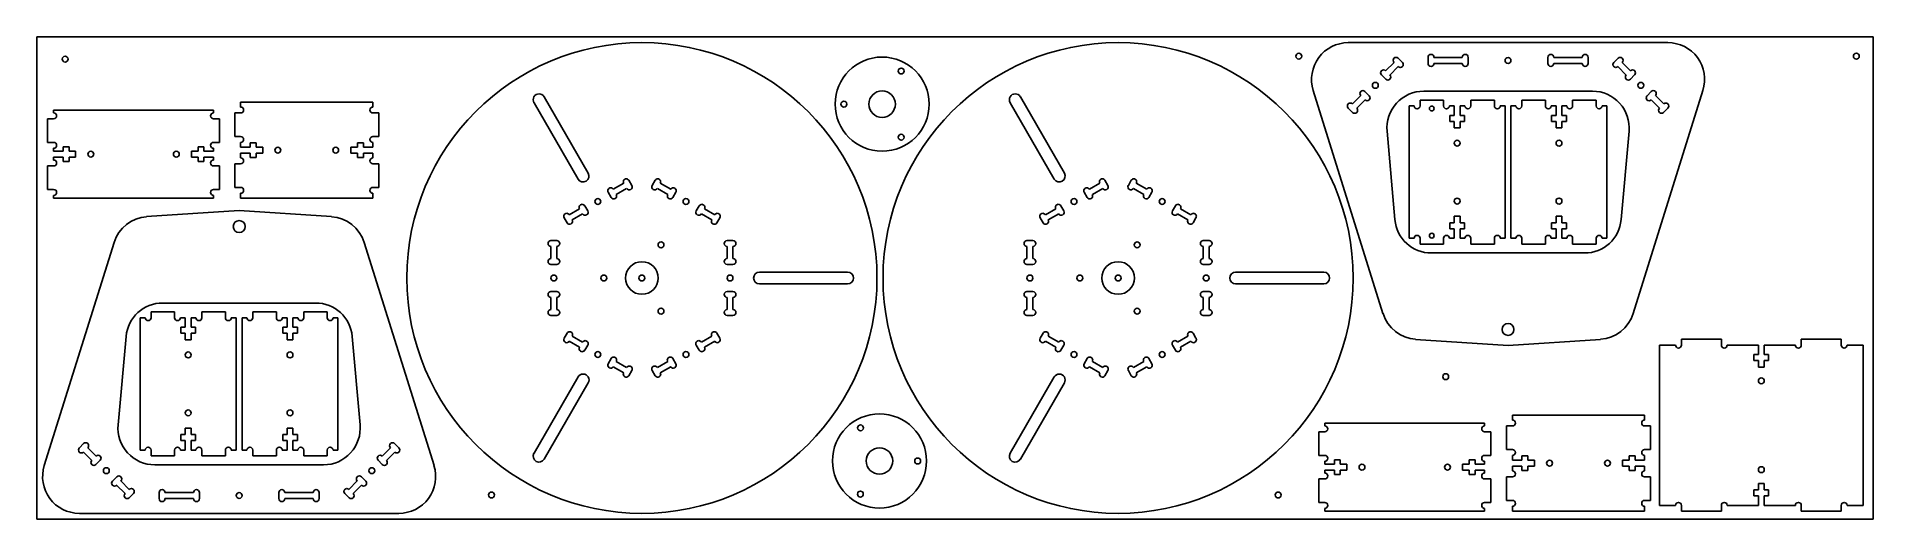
# Model space of a CAD drawing. Header units: millimetres. Extents: x 0 to 1250, y 0 to 328.
import ezdxf

# ---------------------------------------------------------------- set-up
doc = ezdxf.new("R2010")
doc.units = ezdxf.units.MM
for name, color, linetype in [('otwory-mont', 3, 'Continuous'), ('pomoc', 6, 'Continuous'), ('prof-wew', 2, 'Continuous')]:
    doc.layers.add(name, color=color, linetype=linetype)

msp = doc.modelspace()

# ---------------------------------------------------------------- linework, layer by layer
for p, q in [((1001.4, 324), (892.7, 324)), ((1001.4, 324), (1110.2, 324)), ((916.3, 139.8), (868.8, 291.5)), ((1086.5, 139.8), (1134, 291.5)), ((11.5, 278.2), (120.3, 278.2)), ((11.5, 276.2), (11.5, 278.2)), ((120.3, 276.2), (120.3, 278.2)), ((134.8, 276.2), (138.8, 276.2)), ((134.8, 260.2), (134.8, 276.2)), ((228.8, 283.5), (138.8, 283.5)), ((138.8, 280.2), (138.8, 283.5)), ((228.8, 280.2), (228.8, 283.5)), ((232.8, 276.2), (228.8, 276.2)), ((232.8, 260.2), (232.8, 276.2)), ((934.1, 191), (934.1, 281)), ((937.5, 281), (934.1, 281)), ((957.5, 285), (941.5, 285)), ((941.5, 285), (941.5, 281)), ((957.5, 281), (957.5, 285)), ((961.5, 281), (964.8, 281)), ((972.1, 281), (968.8, 281)), ((976.1, 281), (976.1, 285)), ((976.1, 285), (992.1, 285)), ((992.1, 285), (992.1, 281)), ((996.1, 281), (999.4, 281)), ((999.4, 191), (999.4, 281)), ((1003.4, 191), (1003.4, 281)), ((1006.8, 281), (1003.4, 281)), ((1026.8, 285), (1010.8, 285)), ((1010.8, 285), (1010.8, 281)), ((1026.8, 281), (1026.8, 285)), ((1030.8, 281), (1034.1, 281)), ((1041.4, 281), (1038.1, 281)), ((1045.4, 281), (1045.4, 285)), ((1045.4, 285), (1061.4, 285)), ((1061.4, 285), (1061.4, 281)), ((1065.4, 281), (1068.7, 281)), ((1068.7, 191), (1068.7, 281)), ((7.4, 256.2), (7.4, 272.2)), ((11.5, 272.2), (7.4, 272.2)), ((120.3, 272.2), (124.4, 272.2)), ((124.4, 256.2), (124.4, 272.2)), ((11.5, 256.2), (7.4, 256.2)), ((11.5, 252.2), (11.5, 250.2)), ((120.3, 256.2), (124.4, 256.2)), ((120.3, 252.2), (120.3, 250.2)), ((138.8, 260.2), (134.8, 260.2)), ((138.8, 256.2), (138.8, 252.9)), ((228.8, 260.2), (232.8, 260.2)), ((228.8, 256.2), (228.8, 252.9)), ((7.4, 224.2), (7.4, 240.2)), ((11.5, 240.2), (7.4, 240.2)), ((11.5, 246.2), (11.5, 244.2)), ((120.3, 246.2), (120.3, 244.2)), ((120.3, 240.2), (124.4, 240.2)), ((124.4, 224.2), (124.4, 240.2)), ((138.8, 241.6), (134.8, 241.6)), ((134.8, 241.6), (134.8, 225.6)), ((138.8, 245.6), (138.8, 248.9)), ((228.8, 245.6), (228.8, 248.9)), ((228.8, 241.6), (232.8, 241.6)), ((232.8, 241.6), (232.8, 225.6)), ((134.8, 225.6), (138.8, 225.6)), ((232.8, 225.6), (228.8, 225.6)), ((11.5, 224.2), (7.4, 224.2)), ((11.5, 220.2), (11.5, 218.2)), ((11.5, 218.2), (120.3, 218.2)), ((120.3, 224.2), (124.4, 224.2)), ((120.3, 220.2), (120.3, 218.2)), ((138.8, 221.6), (138.8, 218.2)), ((228.8, 218.2), (138.8, 218.2)), ((228.8, 221.6), (228.8, 218.2)), ((137.8, 210), (74.8, 205.7)), ((137.8, 210), (200.7, 205.7)), ((52.7, 188.2), (5.1, 36.5)), ((222.9, 188.2), (270.4, 36.5)), ((937.5, 191), (934.1, 191)), ((941.5, 187), (941.5, 191)), ((957.5, 191), (957.5, 187)), ((961.5, 191), (964.8, 191)), ((972.1, 191), (968.8, 191)), ((976.1, 191), (976.1, 187)), ((992.1, 187), (992.1, 191)), ((996.1, 191), (999.4, 191)), ((1006.8, 191), (1003.4, 191)), ((1010.8, 187), (1010.8, 191)), ((1026.8, 191), (1026.8, 187)), ((1030.8, 191), (1034.1, 191)), ((1041.4, 191), (1038.1, 191)), ((1045.4, 191), (1045.4, 187)), ((1061.4, 187), (1061.4, 191)), ((1065.4, 191), (1068.7, 191)), ((957.5, 187), (941.5, 187)), ((976.1, 187), (992.1, 187)), ((1026.8, 187), (1010.8, 187)), ((1045.4, 187), (1061.4, 187)), ((93.8, 141), (77.8, 141)), ((77.8, 141), (77.8, 137)), ((93.8, 137), (93.8, 141)), ((112.4, 137), (112.4, 141)), ((112.4, 141), (128.4, 141)), ((128.4, 141), (128.4, 137)), ((163.1, 141), (147.1, 141)), ((147.1, 141), (147.1, 137)), ((163.1, 137), (163.1, 141)), ((181.7, 137), (181.7, 141)), ((181.7, 141), (197.7, 141)), ((197.7, 141), (197.7, 137)), ((73.8, 137), (70.5, 137)), ((70.5, 137), (70.5, 47)), ((97.8, 137), (101.1, 137)), ((108.4, 137), (105.1, 137)), ((132.4, 137), (135.8, 137)), ((135.8, 137), (135.8, 47)), ((143.1, 137), (139.8, 137)), ((139.8, 137), (139.8, 47)), ((167.1, 137), (170.4, 137)), ((177.7, 137), (174.4, 137)), ((201.7, 137), (205, 137)), ((205, 137), (205, 47)), ((1001.4, 118), (938.5, 122.3)), ((1001.4, 118), (1064.4, 122.3)), ((1104.4, 9.4), (1104.4, 118.4)), ((1115.4, 118.4), (1104.4, 118.4)), ((1119.4, 118.4), (1119.4, 122.4)), ((1119.4, 122.4), (1146.6, 122.4)), ((1146.6, 122.4), (1146.6, 118.4)), ((1171.8, 118.4), (1150.6, 118.4)), ((1197, 118.4), (1175.8, 118.4)), ((1228.2, 122.4), (1201, 122.4)), ((1201, 122.4), (1201, 118.4)), ((1228.2, 118.4), (1228.2, 122.4)), ((1243.2, 118.4), (1232.2, 118.4)), ((1243.2, 9.4), (1243.2, 118.4)), ((876.7, 63.4), (876.7, 65.4)), ((985.5, 65.4), (876.7, 65.4)), ((985.5, 63.4), (985.5, 65.4)), ((1000.4, 47.4), (1000.4, 63.4)), ((1000.4, 63.4), (1004.4, 63.4)), ((1004.4, 67.4), (1004.4, 70.7)), ((1004.4, 70.7), (1094.4, 70.7)), ((1094.4, 67.4), (1094.4, 70.7)), ((1098.4, 63.4), (1094.4, 63.4)), ((1098.4, 47.4), (1098.4, 63.4)), ((872.6, 59.4), (872.6, 43.4)), ((876.7, 59.4), (872.6, 59.4)), ((985.5, 59.4), (989.6, 59.4)), ((989.6, 59.4), (989.6, 43.4)), ((73.8, 47), (70.5, 47)), ((77.8, 43), (77.8, 47)), ((93.8, 43), (77.8, 43)), ((93.8, 47), (93.8, 43)), ((97.8, 47), (101.1, 47)), ((108.4, 47), (105.1, 47)), ((112.4, 47), (112.4, 43)), ((112.4, 43), (128.4, 43)), ((128.4, 43), (128.4, 47)), ((132.4, 47), (135.8, 47)), ((143.1, 47), (139.8, 47)), ((147.1, 43), (147.1, 47)), ((163.1, 43), (147.1, 43)), ((163.1, 47), (163.1, 43)), ((167.1, 47), (170.4, 47)), ((177.7, 47), (174.4, 47)), ((181.7, 47), (181.7, 43)), ((181.7, 43), (197.7, 43)), ((197.7, 43), (197.7, 47)), ((201.7, 47), (205, 47)), ((876.7, 43.4), (872.6, 43.4)), ((876.7, 37.4), (876.7, 39.4)), ((985.5, 43.4), (989.6, 43.4)), ((985.5, 37.4), (985.5, 39.4)), ((1004.4, 47.4), (1000.4, 47.4)), ((1004.4, 43.4), (1004.4, 40.1)), ((1094.4, 47.4), (1098.4, 47.4)), ((1094.4, 43.4), (1094.4, 40.1)), ((876.7, 27.4), (872.6, 27.4)), ((872.6, 27.4), (872.6, 11.4)), ((876.7, 31.4), (876.7, 33.4)), ((985.5, 31.4), (985.5, 33.4)), ((985.5, 27.4), (989.6, 27.4)), ((989.6, 27.4), (989.6, 11.4)), ((1004.4, 28.8), (1000.4, 28.8)), ((1000.4, 28.8), (1000.4, 12.8)), ((1004.4, 32.8), (1004.4, 36.1)), ((1094.4, 32.8), (1094.4, 36.1)), ((1094.4, 28.8), (1098.4, 28.8)), ((1098.4, 28.8), (1098.4, 12.8)), ((1000.4, 12.8), (1004.4, 12.8)), ((1098.4, 12.8), (1094.4, 12.8)), ((137.8, 4), (29, 4)), ((137.8, 4), (246.5, 4)), ((876.7, 11.4), (872.6, 11.4)), ((876.7, 7.4), (876.7, 5.4)), ((985.5, 5.4), (876.7, 5.4)), ((985.5, 11.4), (989.6, 11.4)), ((985.5, 7.4), (985.5, 5.4)), ((1004.4, 8.8), (1004.4, 5.4)), ((1004.4, 5.4), (1094.4, 5.4)), ((1094.4, 8.8), (1094.4, 5.4)), ((1115.4, 9.4), (1104.4, 9.4)), ((1119.4, 9.4), (1119.4, 5.4)), ((1119.4, 5.4), (1146.6, 5.4)), ((1146.6, 5.4), (1146.6, 9.4)), ((1171.8, 9.4), (1150.6, 9.4)), ((1197, 9.4), (1175.8, 9.4)), ((1201, 5.4), (1201, 9.4)), ((1228.2, 5.4), (1201, 5.4)), ((1228.2, 9.4), (1228.2, 5.4)), ((1243.2, 9.4), (1232.2, 9.4))]:
    msp.add_line(p, q)
at = {"linetype": 'ByBlock'}
for p, q in [((964.8, 274.5), (964.8, 281)), ((968.8, 274.5), (968.8, 281)), ((1034.1, 274.5), (1034.1, 281)), ((1038.1, 274.5), (1038.1, 281)), ((961.8, 270.5), (961.8, 274.5)), ((961.8, 274.5), (964.8, 274.5)), ((964.8, 270.5), (961.8, 270.5)), ((964.8, 266), (964.8, 270.5)), ((966.8, 266), (964.8, 266)), ((966.8, 266), (968.8, 266)), ((971.8, 274.5), (968.8, 274.5)), ((968.8, 266), (968.8, 270.5)), ((968.8, 270.5), (971.8, 270.5)), ((971.8, 270.5), (971.8, 274.5)), ((1031.1, 270.5), (1031.1, 274.5)), ((1031.1, 274.5), (1034.1, 274.5)), ((1034.1, 270.5), (1031.1, 270.5)), ((1034.1, 266), (1034.1, 270.5)), ((1036.1, 266), (1034.1, 266)), ((1036.1, 266), (1038.1, 266)), ((1041.1, 274.5), (1038.1, 274.5)), ((1038.1, 266), (1038.1, 270.5)), ((1038.1, 270.5), (1041.1, 270.5)), ((1041.1, 270.5), (1041.1, 274.5)), ((18, 250.2), (11.5, 250.2)), ((22, 253.2), (18, 253.2)), ((18, 253.2), (18, 250.2)), ((22, 250.2), (22, 253.2)), ((26.5, 250.2), (22, 250.2)), ((26.5, 248.2), (26.5, 250.2)), ((105.3, 248.2), (105.3, 250.2)), ((105.3, 250.2), (109.8, 250.2)), ((109.8, 250.2), (109.8, 253.2)), ((109.8, 253.2), (113.8, 253.2)), ((113.8, 253.2), (113.8, 250.2)), ((113.8, 250.2), (120.3, 250.2)), ((145.3, 252.9), (138.8, 252.9)), ((149.3, 255.9), (145.3, 255.9)), ((145.3, 255.9), (145.3, 252.9)), ((149.3, 252.9), (149.3, 255.9)), ((153.8, 252.9), (149.3, 252.9)), ((153.8, 250.9), (153.8, 252.9)), ((153.8, 250.9), (153.8, 248.9)), ((213.8, 250.9), (213.8, 252.9)), ((213.8, 252.9), (218.3, 252.9)), ((213.8, 250.9), (213.8, 248.9)), ((218.3, 252.9), (218.3, 255.9)), ((218.3, 255.9), (222.3, 255.9)), ((222.3, 255.9), (222.3, 252.9)), ((222.3, 252.9), (228.8, 252.9)), ((18, 246.2), (11.5, 246.2)), ((18, 243.2), (18, 246.2)), ((22, 243.2), (18, 243.2)), ((26.5, 246.2), (22, 246.2)), ((22, 246.2), (22, 243.2)), ((26.5, 248.2), (26.5, 246.2)), ((105.3, 248.2), (105.3, 246.2)), ((105.3, 246.2), (109.8, 246.2)), ((109.8, 246.2), (109.8, 243.2)), ((109.8, 243.2), (113.8, 243.2)), ((113.8, 243.2), (113.8, 246.2)), ((113.8, 246.2), (120.3, 246.2)), ((145.3, 248.9), (138.8, 248.9)), ((145.3, 245.9), (145.3, 248.9)), ((149.3, 245.9), (145.3, 245.9)), ((153.8, 248.9), (149.3, 248.9)), ((149.3, 248.9), (149.3, 245.9)), ((213.8, 248.9), (218.3, 248.9)), ((218.3, 248.9), (218.3, 245.9)), ((218.3, 245.9), (222.3, 245.9)), ((222.3, 245.9), (222.3, 248.9)), ((222.3, 248.9), (228.8, 248.9)), ((964.8, 201.5), (961.8, 201.5)), ((961.8, 201.5), (961.8, 197.5)), ((966.8, 206), (964.8, 206)), ((964.8, 206), (964.8, 201.5)), ((966.8, 206), (968.8, 206)), ((968.8, 206), (968.8, 201.5)), ((968.8, 201.5), (971.8, 201.5)), ((971.8, 201.5), (971.8, 197.5)), ((1034.1, 201.5), (1031.1, 201.5)), ((1031.1, 201.5), (1031.1, 197.5)), ((1036.1, 206), (1034.1, 206)), ((1034.1, 206), (1034.1, 201.5)), ((1036.1, 206), (1038.1, 206)), ((1038.1, 206), (1038.1, 201.5)), ((1038.1, 201.5), (1041.1, 201.5)), ((1041.1, 201.5), (1041.1, 197.5)), ((961.8, 197.5), (964.8, 197.5)), ((964.8, 197.5), (964.8, 191)), ((971.8, 197.5), (968.8, 197.5)), ((968.8, 197.5), (968.8, 191)), ((1031.1, 197.5), (1034.1, 197.5)), ((1034.1, 197.5), (1034.1, 191)), ((1041.1, 197.5), (1038.1, 197.5)), ((1038.1, 197.5), (1038.1, 191)), ((98.1, 126.5), (98.1, 130.5)), ((98.1, 130.5), (101.1, 130.5)), ((101.1, 126.5), (98.1, 126.5)), ((101.1, 130.5), (101.1, 137)), ((101.1, 122), (101.1, 126.5)), ((105.1, 130.5), (105.1, 137)), ((108.1, 130.5), (105.1, 130.5)), ((105.1, 122), (105.1, 126.5)), ((105.1, 126.5), (108.1, 126.5)), ((108.1, 126.5), (108.1, 130.5)), ((167.4, 126.5), (167.4, 130.5)), ((167.4, 130.5), (170.4, 130.5)), ((170.4, 126.5), (167.4, 126.5)), ((170.4, 130.5), (170.4, 137)), ((170.4, 122), (170.4, 126.5)), ((174.4, 130.5), (174.4, 137)), ((177.4, 130.5), (174.4, 130.5)), ((174.4, 122), (174.4, 126.5)), ((174.4, 126.5), (177.4, 126.5)), ((177.4, 126.5), (177.4, 130.5)), ((103.1, 122), (101.1, 122)), ((103.1, 122), (105.1, 122)), ((172.4, 122), (170.4, 122)), ((172.4, 122), (174.4, 122)), ((1171.8, 111.9), (1171.8, 118.4)), ((1175.8, 111.9), (1175.8, 118.4)), ((1168.8, 107.9), (1168.8, 111.9)), ((1168.8, 111.9), (1171.8, 111.9)), ((1171.8, 107.9), (1168.8, 107.9)), ((1171.8, 103.4), (1171.8, 107.9)), ((1173.8, 103.4), (1171.8, 103.4)), ((1173.8, 103.4), (1175.8, 103.4)), ((1178.8, 111.9), (1175.8, 111.9)), ((1175.8, 103.4), (1175.8, 107.9)), ((1175.8, 107.9), (1178.8, 107.9)), ((1178.8, 107.9), (1178.8, 111.9)), ((101.1, 57.5), (98.1, 57.5)), ((98.1, 57.5), (98.1, 53.5)), ((98.1, 53.5), (101.1, 53.5)), ((103.1, 62), (101.1, 62)), ((101.1, 62), (101.1, 57.5)), ((101.1, 53.5), (101.1, 47)), ((103.1, 62), (105.1, 62)), ((105.1, 62), (105.1, 57.5)), ((105.1, 57.5), (108.1, 57.5)), ((108.1, 53.5), (105.1, 53.5)), ((105.1, 53.5), (105.1, 47)), ((108.1, 57.5), (108.1, 53.5)), ((170.4, 57.5), (167.4, 57.5)), ((167.4, 57.5), (167.4, 53.5)), ((167.4, 53.5), (170.4, 53.5)), ((172.4, 62), (170.4, 62)), ((170.4, 62), (170.4, 57.5)), ((170.4, 53.5), (170.4, 47)), ((172.4, 62), (174.4, 62)), ((174.4, 62), (174.4, 57.5)), ((174.4, 57.5), (177.4, 57.5)), ((177.4, 53.5), (174.4, 53.5)), ((174.4, 53.5), (174.4, 47)), ((177.4, 57.5), (177.4, 53.5)), ((887.2, 40.4), (883.2, 40.4)), ((883.2, 40.4), (883.2, 37.4)), ((887.2, 37.4), (887.2, 40.4)), ((975, 37.4), (975, 40.4)), ((975, 40.4), (979, 40.4)), ((979, 40.4), (979, 37.4)), ((1010.9, 40.1), (1004.4, 40.1)), ((1014.9, 43.1), (1010.9, 43.1)), ((1010.9, 43.1), (1010.9, 40.1)), ((1014.9, 40.1), (1014.9, 43.1)), ((1019.4, 40.1), (1014.9, 40.1)), ((1019.4, 38.1), (1019.4, 40.1)), ((1019.4, 38.1), (1019.4, 36.1)), ((1079.4, 38.1), (1079.4, 40.1)), ((1079.4, 40.1), (1083.9, 40.1)), ((1079.4, 38.1), (1079.4, 36.1)), ((1083.9, 40.1), (1083.9, 43.1)), ((1083.9, 43.1), (1087.9, 43.1)), ((1087.9, 43.1), (1087.9, 40.1)), ((1087.9, 40.1), (1094.4, 40.1)), ((883.2, 37.4), (876.7, 37.4)), ((883.2, 33.4), (876.7, 33.4)), ((883.2, 30.4), (883.2, 33.4)), ((887.2, 30.4), (883.2, 30.4)), ((891.7, 37.4), (887.2, 37.4)), ((891.7, 33.4), (887.2, 33.4)), ((887.2, 33.4), (887.2, 30.4)), ((891.7, 35.4), (891.7, 37.4)), ((891.7, 35.4), (891.7, 33.4)), ((970.5, 35.4), (970.5, 37.4)), ((970.5, 37.4), (975, 37.4)), ((970.5, 35.4), (970.5, 33.4)), ((970.5, 33.4), (975, 33.4)), ((975, 33.4), (975, 30.4)), ((975, 30.4), (979, 30.4)), ((979, 37.4), (985.5, 37.4)), ((979, 30.4), (979, 33.4)), ((979, 33.4), (985.5, 33.4)), ((1010.9, 36.1), (1004.4, 36.1)), ((1010.9, 33.1), (1010.9, 36.1)), ((1014.9, 33.1), (1010.9, 33.1)), ((1019.4, 36.1), (1014.9, 36.1)), ((1014.9, 36.1), (1014.9, 33.1)), ((1079.4, 36.1), (1083.9, 36.1)), ((1083.9, 36.1), (1083.9, 33.1)), ((1083.9, 33.1), (1087.9, 33.1)), ((1087.9, 33.1), (1087.9, 36.1)), ((1087.9, 36.1), (1094.4, 36.1)), ((1171.8, 19.9), (1168.8, 19.9)), ((1168.8, 19.9), (1168.8, 15.9)), ((1168.8, 15.9), (1171.8, 15.9)), ((1173.8, 24.4), (1171.8, 24.4)), ((1171.8, 24.4), (1171.8, 19.9)), ((1171.8, 15.9), (1171.8, 9.4)), ((1173.8, 24.4), (1175.8, 24.4)), ((1175.8, 24.4), (1175.8, 19.9)), ((1175.8, 19.9), (1178.8, 19.9)), ((1178.8, 15.9), (1175.8, 15.9)), ((1175.8, 15.9), (1175.8, 9.4)), ((1178.8, 19.9), (1178.8, 15.9))]:
    msp.add_line(p, q, dxfattribs=at)
for centre in [(411.9, 164), (736, 164)]:
    msp.add_circle(centre, 160)
for centre in [(575.4, 282.2), (573.6, 39.6)]:
    msp.add_circle(centre, 32, dxfattribs=at)
for centre, radius, start, end in [((892.7, 299), 25, 90, 197.3859), ((1110.2, 299), 25, 342.6141, 90), ((11.5, 274.2), 2, 270, 90), ((120.3, 274.2), 2, 90, 270), ((11.5, 254.2), 2, 270, 90), ((120.3, 254.2), 2, 90, 270), ((11.5, 242.2), 2, 270, 90), ((120.3, 242.2), 2, 90, 270), ((11.5, 222.2), 2, 270, 90), ((120.3, 222.2), 2, 90, 270), ((76.5, 180.7), 25, 93.9329, 162.6141), ((199, 180.7), 25, 17.3859, 86.0671), ((940.2, 147.3), 25, 197.3859, 266.0671), ((1062.7, 147.3), 25, 273.9329, 342.6141), ((1117.4, 118.4), 2, 180, 0), ((1148.6, 118.4), 2, 180, 0), ((1199, 118.4), 2, 180, 0), ((1230.2, 118.4), 2, 180, 0), ((876.7, 61.4), 2, 270, 90), ((985.5, 61.4), 2, 90, 270), ((876.7, 41.4), 2, 270, 90), ((985.5, 41.4), 2, 90, 270), ((29, 29), 25, 162.6141, 270), ((246.5, 29), 25, 270, 17.3859), ((876.7, 29.4), 2, 270, 90), ((985.5, 29.4), 2, 90, 270), ((876.7, 9.4), 2, 270, 90), ((985.5, 9.4), 2, 90, 270), ((1117.4, 9.4), 2, 0, 180), ((1148.6, 9.4), 2, 0, 180), ((1199, 9.4), 2, 0, 180), ((1230.2, 9.4), 2, 0, 180)]:
    msp.add_arc(centre, radius, start, end)
for centre, start, end in [((138.8, 278.2), 270, 90), ((228.8, 278.2), 90, 270), ((939.5, 281), 180, 0), ((959.5, 281), 180, 0), ((974.1, 281), 180, 0), ((994.1, 281), 180, 0), ((1008.8, 281), 180, 0), ((1028.8, 281), 180, 0), ((1043.4, 281), 180, 0), ((1063.4, 281), 180, 0), ((138.8, 258.2), 270, 90), ((228.8, 258.2), 90, 270), ((138.8, 243.6), 270, 90), ((228.8, 243.6), 90, 270), ((138.8, 223.6), 270, 90), ((228.8, 223.6), 90, 270), ((939.5, 191), 0, 180), ((959.5, 191), 0, 180), ((974.1, 191), 0, 180), ((994.1, 191), 0, 180), ((1008.8, 191), 0, 180), ((1028.8, 191), 0, 180), ((1043.4, 191), 0, 180), ((1063.4, 191), 0, 180), ((75.8, 137), 180, 0), ((95.8, 137), 180, 0), ((110.4, 137), 180, 0), ((130.4, 137), 180, 0), ((145.1, 137), 180, 0), ((165.1, 137), 180, 0), ((179.7, 137), 180, 0), ((199.7, 137), 180, 0), ((1004.4, 65.4), 270, 90), ((1094.4, 65.4), 90, 270), ((75.8, 47), 0, 180), ((95.8, 47), 0, 180), ((110.4, 47), 0, 180), ((130.4, 47), 0, 180), ((145.1, 47), 0, 180), ((165.1, 47), 0, 180), ((179.7, 47), 0, 180), ((199.7, 47), 0, 180), ((1004.4, 45.4), 270, 90), ((1094.4, 45.4), 90, 270), ((1004.4, 30.8), 270, 90), ((1094.4, 30.8), 90, 270), ((1004.4, 10.8), 270, 90), ((1094.4, 10.8), 90, 270)]:
    msp.add_arc(centre, 2, start, end, dxfattribs=at)
at = {"layer": 'otwory-mont'}
for centre in [(19.3, 312.8), (859, 314.8), (1001.4, 311.9), (1238.5, 314.8), (911.1, 295), (1091.8, 295), (959, 96.9), (1173.8, 94.1), (47.4, 33), (228.1, 33), (1173.8, 33.7), (137.8, 16.1), (309.5, 16.5), (844.9, 16.5)]:
    msp.add_circle(centre, 2, dxfattribs=at)
at = {"layer": 'otwory-mont', "linetype": 'ByBlock'}
for centre in [(588.4, 304.7), (549.4, 282.2), (36.8, 248.2), (95, 248.2), (164.1, 250.9), (203.5, 250.9), (588.4, 259.7), (966.8, 255.7), (1036.1, 255.7), (966.8, 216.3), (1036.1, 216.3), (351.9, 164), (411.9, 164), (471.9, 164), (676, 164), (736, 164), (796, 164), (103.1, 111.7), (172.4, 111.7), (103.1, 72.3), (172.4, 72.3), (560.7, 62.1), (599.6, 39.6), (1029.7, 38.1), (1069.1, 38.1), (902, 35.4), (960.2, 35.4), (560.6, 17.1)]:
    msp.add_circle(centre, 2, dxfattribs=at)
at = {"layer": 'pomoc'}
for p, q in [((0, 0), (0, 328)), ((1250, 328), (0, 328)), ((1250, 0), (1250, 328)), ((4, 0), (0, 0)), ((0, 0), (900, 0)), ((0, 0), (1250, 0))]:
    msp.add_line(p, q, dxfattribs=at)
at = {"layer": 'prof-wew'}
for p, q in [((929.5, 310.5), (926.6, 313.4)), ((947, 309.9), (947, 314)), ((951, 314), (970.3, 314)), ((974.3, 309.9), (974.3, 314)), ((1028.5, 309.9), (1028.5, 314)), ((1051.9, 314), (1032.5, 314)), ((1055.9, 309.9), (1055.9, 314)), ((1073.4, 310.5), (1076.3, 313.4)), ((918.2, 299.2), (915.3, 302.1)), ((923.8, 310.6), (918.1, 304.9)), ((926.7, 307.7), (921, 302)), ((951, 309.9), (970.3, 309.9)), ((1051.9, 309.9), (1032.5, 309.9)), ((1076.2, 307.7), (1081.8, 302)), ((1079.1, 310.6), (1084.7, 304.9)), ((1084.7, 299.2), (1087.6, 302.1)), ((895.5, 282.3), (901.2, 288)), ((906.9, 287.9), (904, 290.8)), ((1058.9, 291), (944, 291)), ((1096, 287.9), (1098.9, 290.8)), ((1107.4, 282.3), (1101.7, 288)), ((368.5, 231.3), (338.5, 283.2)), ((375.4, 235.3), (345.4, 287.2)), ((692.5, 231.3), (662.5, 283.2)), ((699.5, 235.3), (669.5, 287.2)), ((895.6, 276.6), (892.7, 279.5)), ((898.4, 279.4), (904.1, 285.1)), ((1104.5, 279.4), (1098.8, 285.1)), ((1107.3, 276.6), (1110.2, 279.5)), ((924.4, 203.8), (919.1, 263.8)), ((1078.4, 203.8), (1083.8, 263.8)), ((392.4, 224.3), (399.5, 228.4)), ((403, 230.4), (405, 226.9)), ((420.9, 230.4), (418.9, 226.9)), ((431.5, 224.3), (424.4, 228.4)), ((716.5, 224.3), (723.6, 228.4)), ((727, 230.4), (729, 226.9)), ((745, 230.4), (743, 226.9)), ((755.5, 224.3), (748.4, 228.4)), ((373, 213.1), (375, 209.6)), ((388.9, 222.3), (391, 218.8)), ((394.4, 220.8), (401.5, 224.9)), ((429.5, 220.8), (422.4, 224.9)), ((435, 222.3), (432.9, 218.8)), ((450.9, 213.1), (448.9, 209.6)), ((697, 213.1), (699, 209.6)), ((713, 222.3), (715, 218.8)), ((718.5, 220.8), (725.6, 224.9)), ((753.5, 220.8), (746.4, 224.9)), ((759, 222.3), (757, 218.8)), ((775, 213.1), (773, 209.6)), ((358.9, 205), (361, 201.5)), ((369.5, 211.1), (362.4, 207)), ((371.5, 207.6), (364.4, 203.5)), ((452.4, 207.6), (459.5, 203.5)), ((454.4, 211.1), (461.5, 207)), ((465, 205), (462.9, 201.5)), ((683, 205), (685, 201.5)), ((693.6, 211.1), (686.5, 207)), ((695.6, 207.6), (688.5, 203.5)), ((776.4, 207.6), (783.5, 203.5)), ((778.4, 211.1), (785.5, 207)), ((789, 205), (787, 201.5)), ((350, 189.4), (354, 189.4)), ((473.9, 189.4), (469.9, 189.4)), ((674, 189.4), (678, 189.4)), ((798, 189.4), (794, 189.4)), ((350, 177.2), (350, 185.4)), ((354, 177.2), (354, 185.4)), ((469.9, 177.2), (469.9, 185.4)), ((473.9, 177.2), (473.9, 185.4)), ((674, 177.2), (674, 185.4)), ((678, 177.2), (678, 185.4)), ((794, 177.2), (794, 185.4)), ((798, 177.2), (798, 185.4)), ((1053.5, 181), (949.3, 181)), ((350, 173.2), (354, 173.2)), ((473.9, 173.2), (469.9, 173.2)), ((491.9, 168), (551.9, 168)), ((674, 173.2), (678, 173.2)), ((798, 173.2), (794, 173.2)), ((816, 168), (876, 168)), ((350, 154.8), (354, 154.8)), ((350, 150.8), (350, 142.6)), ((354, 150.8), (354, 142.6)), ((473.9, 154.8), (469.9, 154.8)), ((469.9, 150.8), (469.9, 142.6)), ((473.9, 150.8), (473.9, 142.6)), ((491.9, 160), (551.9, 160)), ((674, 154.8), (678, 154.8)), ((674, 150.8), (674, 142.6)), ((678, 150.8), (678, 142.6)), ((798, 154.8), (794, 154.8)), ((794, 150.8), (794, 142.6)), ((798, 150.8), (798, 142.6)), ((816, 160), (876, 160)), ((189.8, 147), (85.7, 147)), ((350, 138.6), (354, 138.6)), ((473.9, 138.6), (469.9, 138.6)), ((674, 138.6), (678, 138.6)), ((798, 138.6), (794, 138.6)), ((358.9, 123), (361, 126.5)), ((465, 123), (462.9, 126.5)), ((683, 123), (685, 126.5)), ((789, 123), (787, 126.5)), ((60.8, 124.2), (55.4, 64.2)), ((214.7, 124.2), (220.1, 64.2)), ((369.5, 116.9), (362.4, 121)), ((371.5, 120.4), (364.4, 124.5)), ((373, 114.9), (375, 118.4)), ((450.9, 114.9), (448.9, 118.4)), ((452.4, 120.4), (459.5, 124.5)), ((454.4, 116.9), (461.5, 121)), ((693.6, 116.9), (686.5, 121)), ((695.6, 120.4), (688.5, 124.5)), ((697, 114.9), (699, 118.4)), ((775, 114.9), (773, 118.4)), ((776.4, 120.4), (783.5, 124.5)), ((778.4, 116.9), (785.5, 121)), ((388.9, 105.7), (391, 109.2)), ((392.4, 103.7), (399.5, 99.6)), ((394.4, 107.2), (401.5, 103.1)), ((403, 97.6), (405, 101.1)), ((420.9, 97.6), (418.9, 101.1)), ((429.5, 107.2), (422.4, 103.1)), ((431.5, 103.7), (424.4, 99.6)), ((435, 105.7), (432.9, 109.2)), ((713, 105.7), (715, 109.2)), ((716.5, 103.7), (723.6, 99.6)), ((718.5, 107.2), (725.6, 103.1)), ((727, 97.6), (729, 101.1)), ((745, 97.6), (743, 101.1)), ((753.5, 107.2), (746.4, 103.1)), ((755.5, 103.7), (748.4, 99.6)), ((759, 105.7), (757, 109.2)), ((368.5, 96.7), (338.5, 44.8)), ((375.4, 92.7), (345.4, 40.8)), ((692.5, 96.7), (662.5, 44.8)), ((699.5, 92.7), (669.5, 40.8)), ((31.9, 51.4), (29, 48.5)), ((243.6, 51.4), (246.5, 48.5)), ((31.8, 45.7), (37.5, 40)), ((34.7, 48.6), (40.4, 42.9)), ((43.2, 40.1), (40.3, 37.2)), ((232.3, 40.1), (235.2, 37.2)), ((240.8, 48.6), (235.1, 42.9)), ((243.7, 45.7), (238, 40)), ((54.5, 28.8), (51.6, 25.9)), ((63, 20.3), (57.3, 26)), ((195.2, 37), (80.3, 37)), ((212.5, 20.3), (218.2, 26)), ((221, 28.8), (223.9, 25.9)), ((60.1, 17.4), (54.4, 23.1)), ((65.8, 17.5), (62.9, 14.6)), ((83.3, 18.1), (83.3, 14)), ((87.3, 18.1), (106.7, 18.1)), ((87.3, 14), (106.7, 14)), ((110.7, 18.1), (110.7, 14)), ((164.8, 18.1), (164.8, 14)), ((188.2, 18.1), (168.8, 18.1)), ((188.2, 14), (168.8, 14)), ((192.2, 18.1), (192.2, 14)), ((209.7, 17.5), (212.6, 14.6)), ((215.4, 17.4), (221.1, 23.1))]:
    msp.add_line(p, q, dxfattribs=at)
at = {"layer": 'prof-wew', "linetype": 'ByBlock'}
for centre, radius in [((575.4, 282.2), 9), ((381.9, 216), 2), ((441.9, 216), 2), ((706, 216), 2), ((766, 216), 2), ((137.8, 199), 4.05), ((424.9, 186.5), 2), ((749, 186.5), 2), ((411.9, 164), 11.1), ((736, 164), 11.1), ((386, 164), 2), ((710, 164), 2), ((424.9, 141.5), 2), ((749, 141.5), 2), ((1001.4, 129), 4.05), ((381.9, 112), 2), ((441.9, 112), 2), ((706, 112), 2), ((766, 112), 2), ((573.6, 39.6), 9)]:
    msp.add_circle(centre, radius, dxfattribs=at)
at = {"layer": 'prof-wew'}
for centre in [(949.5, 279.2), (949.5, 192.8)]:
    msp.add_circle(centre, 1.65, dxfattribs=at)
for centre, radius, start, end in [((925.2, 312), 2, 45, 225), ((949, 314), 2, 0, 180), ((972.3, 314), 2, 0, 180), ((1030.5, 314), 2, 0, 180), ((1053.9, 314), 2, 0, 180), ((1077.7, 312), 2, 315, 135), ((916.7, 303.5), 2, 45, 225), ((919.6, 300.6), 2, 225, 45), ((928.1, 309.1), 2, 225, 45), ((949, 309.9), 2, 180, 0), ((972.3, 309.9), 2, 180, 0), ((1030.5, 309.9), 2, 180, 0), ((1053.9, 309.9), 2, 180, 0), ((1074.8, 309.1), 2, 135, 315), ((1083.3, 300.6), 2, 135, 315), ((1086.2, 303.5), 2, 315, 135), ((341.9, 285.2), 4, 30, 210), ((666, 285.2), 4, 30, 210), ((902.6, 289.4), 2, 45, 225), ((905.5, 286.5), 2, 225, 45), ((944, 266), 25, 90, 185.1327), ((1058.9, 266), 25, 354.8673, 90), ((1097.4, 286.5), 2, 135, 315), ((1100.3, 289.4), 2, 315, 135), ((894.1, 280.9), 2, 45, 225), ((897, 278), 2, 225, 45), ((1105.9, 278), 2, 135, 315), ((1108.8, 280.9), 2, 315, 135), ((371.9, 233.3), 4, 210, 30), ((390.7, 223.3), 2, 30, 210), ((401.2, 229.4), 2, 30, 210), ((403.3, 225.9), 2, 210, 30), ((420.6, 225.9), 2, 150, 330), ((422.7, 229.4), 2, 330, 150), ((433.2, 223.3), 2, 330, 150), ((696, 233.3), 4, 210, 30), ((714.7, 223.3), 2, 30, 210), ((725.3, 229.4), 2, 30, 210), ((727.3, 225.9), 2, 210, 30), ((744.7, 225.9), 2, 150, 330), ((746.7, 229.4), 2, 330, 150), ((757.3, 223.3), 2, 330, 150), ((371.2, 212.1), 2, 30, 210), ((392.7, 219.8), 2, 210, 30), ((431.2, 219.8), 2, 150, 330), ((452.7, 212.1), 2, 330, 150), ((695.3, 212.1), 2, 30, 210), ((716.7, 219.8), 2, 210, 30), ((755.3, 219.8), 2, 150, 330), ((776.7, 212.1), 2, 330, 150), ((360.7, 206), 2, 30, 210), ((362.7, 202.5), 2, 210, 30), ((373.3, 208.6), 2, 210, 30), ((450.6, 208.6), 2, 150, 330), ((461.2, 202.5), 2, 150, 330), ((463.2, 206), 2, 330, 150), ((684.7, 206), 2, 30, 210), ((686.7, 202.5), 2, 210, 30), ((697.3, 208.6), 2, 210, 30), ((774.7, 208.6), 2, 150, 330), ((785.3, 202.5), 2, 150, 330), ((787.3, 206), 2, 330, 150), ((949.3, 206), 25, 185.1327, 270), ((1053.5, 206), 25, 270, 354.8673), ((350, 187.4), 2, 90, 270), ((354, 187.4), 2, 270, 90), ((469.9, 187.4), 2, 90, 270), ((473.9, 187.4), 2, 270, 90), ((674, 187.4), 2, 90, 270), ((678, 187.4), 2, 270, 90), ((794, 187.4), 2, 90, 270), ((798, 187.4), 2, 270, 90), ((350, 175.2), 2, 90, 270), ((354, 175.2), 2, 270, 90), ((469.9, 175.2), 2, 90, 270), ((473.9, 175.2), 2, 270, 90), ((674, 175.2), 2, 90, 270), ((678, 175.2), 2, 270, 90), ((794, 175.2), 2, 90, 270), ((798, 175.2), 2, 270, 90), ((491.9, 164), 4, 90, 270), ((551.9, 164), 4, 270, 90), ((816, 164), 4, 90, 270), ((876, 164), 4, 270, 90), ((350, 152.8), 2, 90, 270), ((354, 152.8), 2, 270, 90), ((469.9, 152.8), 2, 90, 270), ((473.9, 152.8), 2, 270, 90), ((674, 152.8), 2, 90, 270), ((678, 152.8), 2, 270, 90), ((794, 152.8), 2, 90, 270), ((798, 152.8), 2, 270, 90), ((85.7, 122), 25, 90, 174.8673), ((189.8, 122), 25, 5.1327, 90), ((350, 140.6), 2, 90, 270), ((354, 140.6), 2, 270, 90), ((469.9, 140.6), 2, 90, 270), ((473.9, 140.6), 2, 270, 90), ((674, 140.6), 2, 90, 270), ((678, 140.6), 2, 270, 90), ((794, 140.6), 2, 90, 270), ((798, 140.6), 2, 270, 90), ((362.7, 125.5), 2, 330, 150), ((461.2, 125.5), 2, 30, 210), ((686.7, 125.5), 2, 330, 150), ((785.3, 125.5), 2, 30, 210), ((360.7, 122), 2, 150, 330), ((371.2, 115.9), 2, 150, 330), ((373.3, 119.4), 2, 330, 150), ((450.6, 119.4), 2, 30, 210), ((452.7, 115.9), 2, 210, 30), ((463.2, 122), 2, 210, 30), ((684.7, 122), 2, 150, 330), ((695.3, 115.9), 2, 150, 330), ((697.3, 119.4), 2, 330, 150), ((774.7, 119.4), 2, 30, 210), ((776.7, 115.9), 2, 210, 30), ((787.3, 122), 2, 210, 30), ((390.7, 104.7), 2, 150, 330), ((392.7, 108.2), 2, 330, 150), ((403.3, 102.1), 2, 330, 150), ((420.6, 102.1), 2, 30, 210), ((431.2, 108.2), 2, 30, 210), ((433.2, 104.7), 2, 210, 30), ((714.7, 104.7), 2, 150, 330), ((716.7, 108.2), 2, 330, 150), ((727.3, 102.1), 2, 330, 150), ((744.7, 102.1), 2, 30, 210), ((755.3, 108.2), 2, 30, 210), ((757.3, 104.7), 2, 210, 30), ((371.9, 94.7), 4, 330, 150), ((401.2, 98.6), 2, 150, 330), ((422.7, 98.6), 2, 210, 30), ((696, 94.7), 4, 330, 150), ((725.3, 98.6), 2, 150, 330), ((746.7, 98.6), 2, 210, 30), ((80.3, 62), 25, 174.8673, 270), ((195.2, 62), 25, 270, 5.1327), ((33.3, 50), 2, 315, 135), ((242.2, 50), 2, 45, 225), ((30.4, 47.1), 2, 135, 315), ((38.9, 38.6), 2, 135, 315), ((41.8, 41.5), 2, 315, 135), ((233.7, 41.5), 2, 45, 225), ((236.6, 38.6), 2, 225, 45), ((245.1, 47.1), 2, 225, 45), ((341.9, 42.8), 4, 150, 330), ((666, 42.8), 4, 150, 330), ((53, 24.5), 2, 135, 315), ((55.9, 27.4), 2, 315, 135), ((219.6, 27.4), 2, 45, 225), ((222.5, 24.5), 2, 225, 45), ((61.5, 16), 2, 135, 315), ((64.4, 18.9), 2, 315, 135), ((85.3, 18.1), 2, 0, 180), ((85.3, 14), 2, 180, 360), ((108.7, 18.1), 2, 0, 180), ((108.7, 14), 2, 180, 0), ((166.8, 18.1), 2, 0, 180), ((166.8, 14), 2, 180, 360), ((190.2, 18.1), 2, 0, 180), ((190.2, 14), 2, 180, 0), ((211.1, 18.9), 2, 45, 225), ((214, 16), 2, 225, 45)]:
    msp.add_arc(centre, radius, start, end, dxfattribs=at)

doc.saveas('drawing.dxf')
